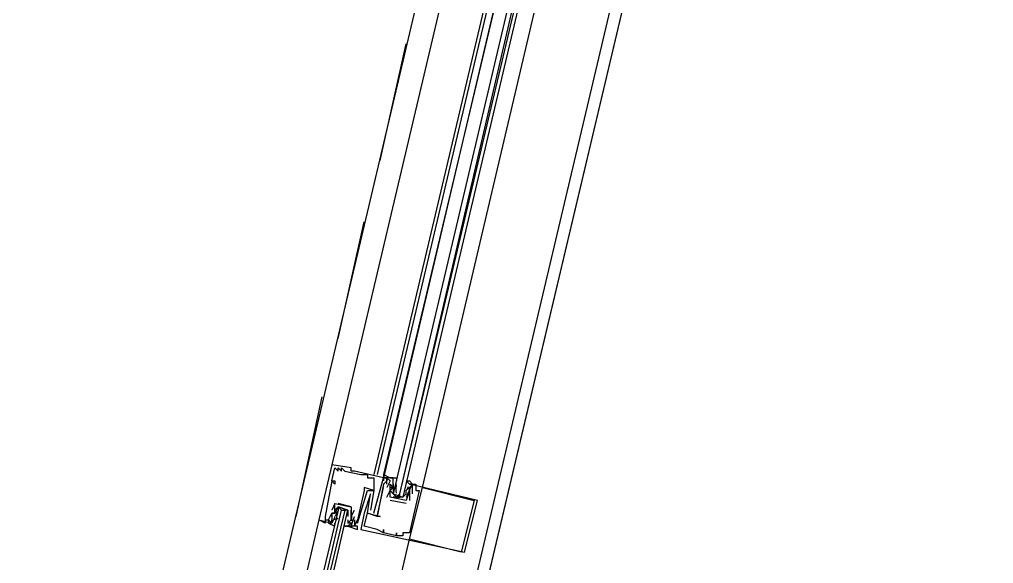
# Model space of a CAD drawing. Header units: feet. Extents: x -84 to 198, y -22 to 181.
# Drawn here: x 86.3 to 90.313, y 19.091 to 21.331 of the extents above; entities that cross this region are included whole.
import ezdxf

# ---------------------------------------------------------------- set-up
doc = ezdxf.new("R2010")
doc.units = ezdxf.units.FT
doc.layers.add('A-LINEA', color=7, linetype='CONTINUOUS')

msp = doc.modelspace()

# ---------------------------------------------------------------- linework, layer by layer
at = {"layer": 'A-LINEA'}
for p, q in [((87.16, 14.5111), (90.12, 27.0044)), ((86.6267, 15.8444), (88.3467, 23.1378)), ((87.3867, 15.6711), (89.1067, 22.9511)), ((88.3467, 22.7111), (87.5867, 19.4978)), ((88.52, 22.6711), (87.76, 19.4578)), ((88.5333, 22.6711), (87.7733, 19.4578)), ((88.56, 22.6711), (87.8, 19.4444)), ((88.56, 22.6578), (87.8, 19.4578)), ((87.96, 19.4044), (88.72, 22.6311)), ((87.7867, 20.7511), (87.8933, 21.2311)), ((87.6133, 20.0178), (87.72, 20.4978)), ((87.44, 19.2844), (87.5467, 19.7778)), ((87.5867, 19.4978), (87.5867, 19.4978)), ((87.6, 19.4844), (87.6, 19.4844)), ((87.6133, 19.4844), (87.6133, 19.4844)), ((87.6133, 19.4711), (87.6133, 19.4711)), ((87.6267, 19.4844), (87.6267, 19.4844)), ((87.6267, 19.4711), (87.6267, 19.4711)), ((87.64, 19.4711), (87.64, 19.4711)), ((87.6667, 19.4844), (87.6667, 19.4844)), ((87.6667, 19.4711), (87.6667, 19.4711)), ((87.68, 19.4711), (87.68, 19.4711)), ((87.5867, 19.4311), (87.5867, 19.4311)), ((87.5867, 19.4311), (87.5867, 19.4311)), ((87.6, 19.4311), (87.6, 19.4311)), ((87.7067, 19.4578), (87.7067, 19.4578)), ((87.72, 19.4578), (87.72, 19.4578)), ((87.7333, 19.4578), (87.7333, 19.4578)), ((87.7333, 19.4444), (87.7333, 19.4444)), ((87.76, 19.4444), (87.76, 19.4444)), ((87.8, 19.4578), (87.8, 19.4444)), ((87.8, 19.4578), (87.8, 19.4444)), ((87.8, 19.4578), (87.8, 19.4444)), ((87.8, 19.4444), (87.8, 19.4444)), ((87.8, 19.4444), (87.8, 19.4444)), ((87.8, 19.4444), (87.8, 19.4444)), ((87.8, 19.4311), (87.8, 19.4311)), ((87.8133, 19.4444), (87.8133, 19.4444)), ((87.8133, 19.4444), (87.8133, 19.4444)), ((87.8133, 19.4311), (87.8133, 19.4311)), ((87.8133, 19.4311), (87.8133, 19.4311)), ((87.8267, 19.4311), (87.8267, 19.4311)), ((87.84, 19.4444), (87.84, 19.4444)), ((87.84, 19.4311), (87.84, 19.4311)), ((87.6, 19.4178), (87.6, 19.4178)), ((87.72, 19.4044), (87.72, 19.4044)), ((87.72, 19.3911), (87.72, 19.3911)), ((87.7333, 19.3911), (87.7333, 19.3911)), ((87.76, 19.3911), (87.76, 19.3911)), ((87.76, 19.3911), (87.76, 19.3911)), ((87.8, 19.4178), (87.8, 19.4178)), ((87.8, 19.4178), (87.8, 19.4178)), ((87.8, 19.4044), (87.8, 19.4044)), ((87.8133, 19.4178), (87.8133, 19.4178)), ((87.8133, 19.4044), (87.8133, 19.4044)), ((87.8133, 19.3644), (87.8267, 19.3911)), ((87.8267, 19.4178), (87.8267, 19.4178)), ((87.8267, 19.4044), (87.8267, 19.4044)), ((87.8267, 19.4044), (87.8267, 19.4044)), ((87.8267, 19.3911), (87.8267, 19.3911)), ((87.84, 19.4178), (87.84, 19.4178)), ((87.84, 19.4178), (87.84, 19.4044)), ((87.84, 19.4044), (87.84, 19.4044)), ((87.84, 19.3911), (87.84, 19.3911)), ((87.8525, 19.3889), (87.8519, 19.4093)), ((87.8532, 19.408), (87.8522, 19.4199)), ((87.8532, 19.3813), (87.8522, 19.3932)), ((87.8526, 19.4027), (87.8523, 19.421)), ((87.8533, 19.4044), (87.8533, 19.4044)), ((87.8933, 19.3911), (87.9067, 19.4044)), ((87.8933, 19.4044), (87.8933, 19.4044)), ((87.9047, 19.3883), (87.895, 19.3703)), ((87.9018, 19.4067), (87.8956, 19.3965)), ((87.9067, 19.4178), (87.9067, 19.4178)), ((87.9067, 19.4044), (87.9067, 19.4044)), ((87.9067, 19.3911), (87.9067, 19.3911)), ((87.9067, 19.3911), (87.9067, 19.3911)), ((87.9169, 19.4137), (87.9085, 19.3974)), ((87.92, 19.4178), (87.92, 19.4178)), ((87.9333, 19.4178), (87.9333, 19.4178)), ((87.9333, 19.3911), (87.9333, 19.3911)), ((87.9467, 19.3911), (87.9467, 19.3911)), ((87.96, 19.4044), (87.96, 19.4044)), ((87.7467, 19.3778), (87.7467, 19.3778)), ((87.8133, 19.3644), (87.8133, 19.3644)), ((87.8267, 19.3644), (87.8267, 19.3644)), ((87.8267, 19.3644), (87.8267, 19.3644)), ((87.8933, 19.3378), (87.8267, 19.3511)), ((87.8267, 19.3511), (87.8267, 19.3511)), ((87.88, 19.3644), (87.84, 19.3644)), ((87.8533, 19.3644), (87.8667, 19.3644)), ((87.8933, 19.3778), (87.8933, 19.3778)), ((87.8933, 19.3511), (87.8933, 19.3511)), ((87.8933, 19.3511), (87.8933, 19.3511)), ((87.9018, 19.38), (87.8956, 19.3698)), ((87.9067, 19.3778), (87.9067, 19.3778)), ((87.9067, 19.3778), (87.9067, 19.3778)), ((87.9067, 19.3511), (87.9067, 19.3511)), ((87.92, 19.3778), (87.92, 19.3778)), ((88.1733, 19.3511), (88.1733, 19.3511)), ((88.1867, 19.3511), (88.1867, 19.3511)), ((87.5867, 19.3111), (87.5867, 19.3111)), ((87.6, 19.3378), (87.6, 19.3378)), ((87.6, 19.3378), (87.6, 19.3378)), ((87.602, 19.2873), (87.6116, 19.3052)), ((87.6049, 19.2956), (87.6111, 19.3057)), ((87.6133, 19.3378), (87.6133, 19.3378)), ((87.6133, 19.3111), (87.6133, 19.3111)), ((87.6267, 19.3111), (87.64, 19.3111)), ((87.6667, 19.3244), (87.6667, 19.3244)), ((87.6667, 19.3244), (87.6667, 19.3244)), ((87.68, 19.3111), (87.68, 19.3111)), ((87.7467, 19.3111), (87.7467, 19.3111)), ((87.8933, 19.3378), (87.8933, 19.3378)), ((87.5333, 19.2711), (87.5333, 19.2711)), ((87.56, 19.2844), (87.56, 19.2844)), ((87.56, 19.2711), (87.56, 19.2711)), ((87.5733, 19.2711), (87.5733, 19.2711)), ((87.5867, 19.2978), (87.5867, 19.2978)), ((87.5867, 19.2978), (87.5867, 19.2978)), ((87.5867, 19.2978), (87.5867, 19.2978)), ((87.5867, 19.2844), (87.5867, 19.2844)), ((87.5867, 19.2844), (87.5867, 19.2844)), ((87.5867, 19.2711), (87.5867, 19.2711)), ((87.5897, 19.2619), (87.5982, 19.2781)), ((87.6, 19.2978), (87.6, 19.2978)), ((87.6, 19.2844), (87.6, 19.2844)), ((87.6, 19.2711), (87.6, 19.2844)), ((87.6, 19.2711), (87.6, 19.2711)), ((87.6049, 19.2689), (87.6111, 19.2791)), ((87.6533, 19.2978), (87.6533, 19.2978)), ((87.6533, 19.2711), (87.6533, 19.2578)), ((87.6533, 19.2711), (87.6533, 19.2711)), ((87.6535, 19.2676), (87.6545, 19.2557)), ((87.6667, 19.2844), (87.6667, 19.2844)), ((87.6667, 19.2844), (87.6667, 19.2844)), ((87.6667, 19.2711), (87.6667, 19.2711)), ((87.6668, 19.2942), (87.6678, 19.2823)), ((87.6675, 19.2867), (87.6681, 19.2663)), ((87.68, 19.2844), (87.68, 19.2844)), ((87.68, 19.2711), (87.68, 19.2711)), ((87.6933, 19.2711), (87.6933, 19.2711)), ((87.6933, 19.2711), (87.6933, 19.2711)), ((87.72, 19.2978), (87.72, 19.2978)), ((87.7333, 19.2978), (87.7333, 19.2978)), ((87.7333, 19.2978), (87.7333, 19.2978)), ((87.7467, 19.2978), (87.7467, 19.2978)), ((87.76, 19.2978), (87.76, 19.2978)), ((87.7733, 19.2844), (87.7733, 19.2844)), ((87.7733, 19.2844), (87.7733, 19.2844)), ((87.7867, 19.2844), (87.7867, 19.2844)), ((87.5867, 19.2578), (87.5867, 19.2578)), ((87.64, 19.2578), (87.64, 19.2578)), ((87.6533, 19.2578), (87.6533, 19.2578)), ((87.6533, 19.2444), (87.6533, 19.2444)), ((87.6667, 19.2444), (87.6667, 19.2444)), ((87.6674, 19.2595), (87.6677, 19.2412)), ((87.68, 19.2444), (87.68, 19.2444)), ((87.68, 19.2444), (87.68, 19.2444)), ((87.6933, 19.2578), (87.6933, 19.2578)), ((87.6933, 19.2444), (87.6933, 19.2444)), ((87.6933, 19.2311), (87.6933, 19.2311)), ((87.7067, 19.2311), (87.7067, 19.2311)), ((87.72, 19.2444), (87.72, 19.2444)), ((87.7733, 19.2311), (87.7733, 19.2311)), ((87.8, 19.2311), (87.8, 19.2311)), ((87.8, 19.2178), (87.8, 19.2178)), ((87.8, 19.2178), (87.8, 19.2178)), ((87.8267, 19.2044), (87.8267, 19.2044)), ((87.8533, 19.2178), (87.8533, 19.2178)), ((87.8533, 19.2044), (87.8533, 19.2044)), ((87.8533, 19.2044), (87.8533, 19.2044)), ((87.88, 19.2178), (87.88, 19.2178)), ((87.88, 19.2044), (87.88, 19.2044)), ((87.9067, 19.2178), (87.9067, 19.2178)), ((87.9067, 19.1911), (87.9067, 19.1911)), ((88.12, 19.1378), (88.12, 19.1378)), ((88.1333, 19.1378), (88.1333, 19.1378))]:
    msp.add_line(p, q, dxfattribs=at)
for points in [[(67.2267, 7.6444), (67.2667, 7.8178), (67.76, 9.9244), (68.1067, 9.9378), (69.9867, 17.8978), (72.5733, 17.2844), (72.7333, 17.9244), (80.72, 16.0444), (83.12, 15.4711), (87.16, 14.5111), (90.12, 27.0044), (94.6533, 25.9244), (94.8133, 26.5778), (97.52, 25.9378), (103.5333, 24.5111), (107.3733, 40.7511), (107.64, 40.6978), (108.9733, 40.3778), (112.68, 39.4978), (119.16, 37.9644), (119.2267, 38.2978), (125.3067, 36.8578)], [(88.6133, 22.6578), (87.84, 19.3778), (87.8533, 19.3644), (87.8667, 19.3778), (88.6267, 22.6444)], [(88.6533, 22.6444), (87.88, 19.3644), (87.8667, 19.3644), (87.8667, 19.3778), (88.64, 22.6444)], [(87.5867, 19.4978), (87.5333, 19.2711), (87.5867, 19.2578), (87.5867, 19.2711)], [(87.76, 19.2978), (87.8, 19.4444), (87.68, 19.4711), (87.6667, 19.4711), (87.6667, 19.4844), (87.5867, 19.4978)], [(87.5867, 19.4311), (87.6, 19.4844), (87.6133, 19.4711), (87.6133, 19.4844), (87.6267, 19.4711), (87.6267, 19.4844), (87.64, 19.4711), (87.7067, 19.4578), (87.72, 19.4578), (87.7333, 19.4578), (87.7333, 19.4444), (87.76, 19.4444), (87.76, 19.3911), (87.72, 19.4044), (87.72, 19.3911), (87.6933, 19.2711), (87.6933, 19.2711)], [(87.5867, 19.4311), (87.6, 19.4311), (87.6, 19.4178), (87.5867, 19.4311), (87.56, 19.2844), (87.56, 19.2711), (87.5733, 19.2711), (87.5867, 19.2978), (87.5867, 19.2978)], [(87.84, 19.4311), (87.84, 19.4444), (87.8, 19.4444), (87.8, 19.4311), (87.8, 19.4444), (87.8133, 19.4444), (87.8133, 19.4311), (87.8, 19.4178), (87.7733, 19.2844), (87.7333, 19.2978), (87.7467, 19.3778), (87.72, 19.2978), (87.7067, 19.2311), (87.8267, 19.2044), (88.1333, 19.1378), (88.1867, 19.3511), (87.9067, 19.4178)], [(87.8, 19.4578), (87.8267, 19.4444), (87.8267, 19.4444)], [(87.8, 19.4578), (87.8267, 19.4444), (87.8267, 19.4444)], [(87.8, 19.4578), (87.8267, 19.4444), (87.8267, 19.4444)], [(87.8133, 19.4178), (87.8133, 19.4311), (87.8133, 19.4444), (87.8267, 19.4311), (87.8133, 19.4044)], [(87.84, 19.3778), (87.8267, 19.3911), (87.84, 19.4044), (87.8267, 19.4044), (87.84, 19.4044), (87.84, 19.4311), (87.84, 19.4444), (87.8267, 19.4444), (87.8533, 19.4444), (87.8533, 19.4311)], [(87.9067, 19.4178), (87.8933, 19.4311), (87.9067, 19.4311), (87.92, 19.4178), (87.9067, 19.4178), (87.92, 19.4178), (87.9067, 19.4044), (87.9067, 19.3911), (87.9067, 19.3778), (87.8933, 19.3644)], [(87.6533, 19.2444), (87.6933, 19.2311), (87.6933, 19.2444), (87.68, 19.2444), (87.6933, 19.2711), (87.6933, 19.2578), (87.7333, 19.3911), (87.76, 19.3911), (87.7467, 19.3111)], [(87.92, 19.3778), (87.92, 19.4178), (87.9333, 19.4178), (87.9333, 19.3911), (87.9467, 19.3911), (87.9067, 19.2178), (87.88, 19.2178), (87.88, 19.2044), (87.8533, 19.2044), (87.8533, 19.2178), (87.8533, 19.2044), (87.8, 19.2178), (87.8, 19.2311), (87.8, 19.2178), (87.7733, 19.2311), (87.72, 19.2444), (87.7333, 19.2978), (87.7867, 19.2844), (87.7733, 19.2844), (87.8, 19.4044)], [(87.9067, 19.3911), (87.8933, 19.3511), (87.8267, 19.3644), (87.8267, 19.4044), (87.8267, 19.4178), (87.84, 19.4044), (87.84, 19.4178), (87.84, 19.4178)], [(87.84, 19.4044), (87.84, 19.3911), (87.84, 19.3778), (87.88, 19.3644), (87.8933, 19.3778), (87.8933, 19.3911)], [(88.1733, 19.3511), (88.12, 19.1378), (87.9067, 19.1911), (87.96, 19.4044), (88.1733, 19.3511)], [(87.9067, 19.3911), (87.9067, 19.3778), (87.9067, 19.3911), (87.9067, 19.4044), (87.9067, 19.4044)], [(87.9067, 19.3778), (87.9067, 19.3778), (87.9067, 19.3511)], [(87.2533, 17.5778), (87.6533, 19.3111), (87.64, 19.3111), (87.2267, 17.5911), (87.6267, 19.3111), (87.6133, 19.3244), (87.6133, 19.3111), (87.2, 17.5911)], [(87.6533, 19.3111), (87.6133, 19.3244), (87.6, 19.2978), (87.5867, 19.2978), (87.5867, 19.2711), (87.5867, 19.2578), (87.5733, 19.2711), (87.5733, 19.2578), (87.6, 19.2444), (87.6, 19.2578)], [(87.6, 19.3378), (87.6, 19.3378), (87.5867, 19.3111)], [(87.5867, 19.2844), (87.5867, 19.2978), (87.5867, 19.2844), (87.5867, 19.2978), (87.6, 19.2978), (87.6, 19.3378), (87.6667, 19.3244), (87.6667, 19.2844), (87.6667, 19.2711)], [(87.6, 19.2978), (87.6, 19.3111), (87.6133, 19.3244), (87.6533, 19.3111), (87.6533, 19.2978), (87.6533, 19.2844)], [(87.6667, 19.3244), (87.6667, 19.3244), (87.6133, 19.3378)], [(87.6533, 19.2444), (87.64, 19.2444), (87.6667, 19.2444), (87.6533, 19.2444), (87.6667, 19.2578), (87.6533, 19.2578), (87.6667, 19.2711), (87.6667, 19.2844), (87.6667, 19.3111)], [(87.6667, 19.2844), (87.6667, 19.2844), (87.68, 19.3111)], [(87.56, 19.2711), (87.56, 19.2578), (87.5333, 19.2711), (87.1467, 17.6044)], [(87.56, 19.2711), (87.56, 19.2578), (87.5333, 19.2711)], [(87.56, 19.2711), (87.56, 19.2578), (87.5333, 19.2711)], [(87.68, 19.2711), (87.68, 19.2444), (87.6667, 19.2444), (87.68, 19.2844)], [(87.0933, 15.7378), (87.52, 17.5244), (87.9067, 19.1911)]]:
    msp.add_lwpolyline(points, dxfattribs=at)

doc.saveas('drawing.dxf')
